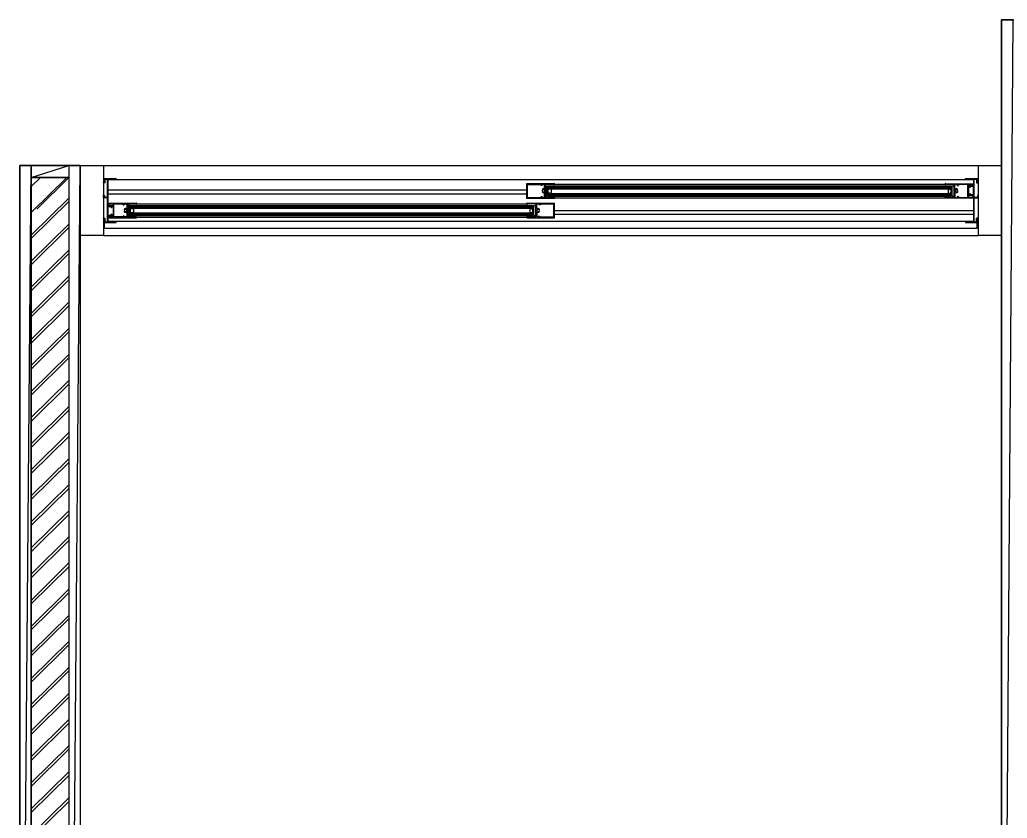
# Model space of a CAD drawing. Header units: millimetres. Extents: x 7649 to 34105, y 3983 to 25377.
# Drawn here: x 19041 to 21166, y 14599 to 16317 of the extents above; entities that cross this region are included whole.
import ezdxf

# ---------------------------------------------------------------- set-up
doc = ezdxf.new("R2010")
doc.units = ezdxf.units.MM

msp = doc.modelspace()

# ---------------------------------------------------------------- linework, layer by layer
at = {"layer": 'GEOMETRY', "color": 7}
for p, q in [((21153.79028, 16317.03056), (21153.79028, 12918.19306)), ((21153.79028, 12918.19306), (21178.66111, 16317.03056)), ((21178.66111, 16317.03056), (21153.79028, 16317.03056)), ((21153.79028, 12918.19306), (21178.66111, 16317.03056)), ((19041.35694, 16003.23472), (19041.35694, 13047.83889)), ((19041.35694, 13047.83889), (19066.22778, 16003.23472)), ((19066.22778, 16003.23472), (19041.35694, 16003.23472)), ((19041.35694, 13047.83889), (19066.22778, 16003.23472)), ((19066.22778, 16003.23472), (19066.22778, 13047.83889)), ((19066.22778, 16003.23472), (19066.22778, 15977.83472)), ((19066.22778, 15977.83472), (19146.66111, 16003.23472)), ((19146.66111, 16003.23472), (19066.22778, 16003.23472)), ((19066.22778, 15977.83472), (19146.66111, 16003.23472)), ((19146.66111, 16003.23472), (19146.66111, 15977.83472)), ((19146.66111, 16003.23472), (19146.66111, 13047.83889)), ((19146.66111, 13047.83889), (19171.53194, 16003.23472)), ((19171.53194, 16003.23472), (19146.66111, 16003.23472)), ((19146.66111, 13047.83889), (19171.53194, 16003.23472)), ((19171.53194, 16003.23472), (19171.53194, 13047.83889)), ((19221.27361, 16003.23472), (21104.04861, 16003.23472)), ((19146.66111, 15977.83472), (19066.22778, 15977.83472)), ((19066.22778, 15958.25556), (19086.33611, 15977.83472)), ((19066.22778, 15902.16389), (19142.42778, 15977.83472)), ((19078.39861, 15909.57222), (19146.66111, 15977.83472)), ((19134.49028, 15965.66389), (19146.66111, 15977.83472)), ((19221.27361, 15975.71806), (19223.91944, 15975.71806)), ((19221.27361, 15966.19306), (19221.27361, 15967.25139)), ((19221.27361, 15967.25139), (19223.91944, 15967.25139)), ((19225.50694, 15966.19306), (19221.27361, 15966.19306)), ((19223.91944, 15967.25139), (19223.91944, 15975.71806)), ((19223.91944, 15975.71806), (19248.79028, 15975.71806)), ((19225.50694, 15966.19306), (19225.50694, 15974.13056)), ((19225.50694, 15974.13056), (19230.26944, 15974.13056)), ((19230.26944, 15935.50139), (19230.26944, 15974.13056)), ((19231.85694, 15974.13056), (19248.79028, 15974.13056)), ((19231.85694, 15916.98056), (19231.85694, 15974.13056)), ((19231.85694, 15973.60139), (21093.46528, 15973.60139)), ((19248.79028, 15974.13056), (19248.79028, 15975.71806)), ((20191.23611, 15964.07639), (20131.96944, 15964.07639)), ((20131.96944, 15964.07639), (20131.96944, 15932.85556)), ((20133.55694, 15962.48889), (20133.55694, 15934.44306)), ((20133.55694, 15962.48889), (20161.60278, 15962.48889)), ((20161.60278, 15962.48889), (20163.71944, 15962.48889)), ((20163.71944, 15959.84306), (20163.71944, 15962.48889)), ((20166.36528, 15962.48889), (20164.77778, 15959.84306)), ((20170.59861, 15962.48889), (20166.36528, 15962.48889)), ((20170.59861, 15952.43472), (20170.59861, 15962.48889)), ((20190.70694, 15962.48889), (20172.18611, 15962.48889)), ((20172.18611, 15962.48889), (20172.18611, 15934.44306)), ((20172.71528, 15959.84306), (20172.71528, 15937.61806)), ((20172.71528, 15959.84306), (20176.41944, 15959.84306)), ((20176.41944, 15937.61806), (20176.41944, 15959.84306)), ((20178.00694, 15959.84306), (21046.36944, 15959.84306)), ((20178.00694, 15953.49306), (20178.00694, 15959.84306)), ((20178.00694, 15958.78472), (21046.36944, 15958.78472)), ((20190.70694, 15961.95972), (20190.70694, 15962.48889)), ((20192.29444, 15961.95972), (20190.70694, 15961.95972)), ((20191.6084, 15964.59831), (20191.50069, 15964.60556)), ((20191.71171, 15964.5772), (20191.6084, 15964.59831)), ((20191.80966, 15964.54318), (20191.71171, 15964.5772)), ((20191.90132, 15964.49719), (20191.80966, 15964.54318)), ((20191.98573, 15964.44017), (20191.90132, 15964.49719)), ((20192.06196, 15964.37307), (20191.98573, 15964.44017)), ((20192.12906, 15964.29684), (20192.06196, 15964.37307)), ((20192.18607, 15964.21243), (20192.12906, 15964.29684)), ((20192.23207, 15964.12077), (20192.18607, 15964.21243)), ((20192.26609, 15964.02282), (20192.23207, 15964.12077)), ((20192.2872, 15963.91951), (20192.26609, 15964.02282)), ((20192.29444, 15963.81181), (20192.2872, 15963.91951)), ((20192.29444, 15963.54722), (20192.29444, 15961.95972)), ((20192.29444, 15963.01806), (21032.61111, 15963.01806)), ((21032.61836, 15963.91951), (21032.61111, 15963.81181)), ((21032.61111, 15961.95972), (21032.61111, 15963.54722)), ((21033.66944, 15961.95972), (21032.61111, 15961.95972)), ((21032.63946, 15964.02282), (21032.61836, 15963.91951)), ((21032.67349, 15964.12077), (21032.63946, 15964.02282)), ((21032.71948, 15964.21243), (21032.67349, 15964.12077)), ((21032.7765, 15964.29684), (21032.71948, 15964.21243)), ((21032.84359, 15964.37307), (21032.7765, 15964.29684)), ((21032.91982, 15964.44017), (21032.84359, 15964.37307)), ((21033.00424, 15964.49719), (21032.91982, 15964.44017)), ((21033.0959, 15964.54318), (21033.00424, 15964.49719)), ((21033.19385, 15964.5772), (21033.0959, 15964.54318)), ((21033.14028, 15964.07639), (21092.40694, 15964.07639)), ((21033.29715, 15964.59831), (21033.19385, 15964.5772)), ((21033.40486, 15964.60556), (21033.29715, 15964.59831)), ((21052.19028, 15962.48889), (21033.66944, 15962.48889)), ((21033.66944, 15962.48889), (21033.66944, 15961.95972)), ((21046.36944, 15953.49306), (21046.36944, 15959.84306)), ((21047.95694, 15937.61806), (21047.95694, 15959.84306)), ((21047.95694, 15959.84306), (21051.66111, 15959.84306)), ((21051.66111, 15959.84306), (21051.66111, 15937.61806)), ((21052.19028, 15934.44306), (21052.19028, 15962.48889)), ((21053.77778, 15952.43472), (21053.77778, 15962.48889)), ((21053.77778, 15962.48889), (21058.54028, 15962.48889)), ((21058.54028, 15962.48889), (21060.12778, 15959.84306)), ((21060.12778, 15959.84306), (21060.65694, 15959.84306)), ((21060.65694, 15959.84306), (21060.65694, 15962.48889)), ((21060.65694, 15962.48889), (21063.30278, 15962.48889)), ((21081.29444, 15962.48889), (21063.30278, 15962.48889)), ((21076.53194, 15975.71806), (21101.40278, 15975.71806)), ((21076.53194, 15974.13056), (21076.53194, 15975.71806)), ((21076.53194, 15974.13056), (21093.46528, 15974.13056)), ((21081.29444, 15934.44306), (21081.29444, 15962.48889)), ((21082.88194, 15962.48889), (21082.88194, 15934.44306)), ((21082.88194, 15962.48889), (21091.34861, 15962.48889)), ((21083.41111, 15960.37222), (21093.46528, 15960.37222)), ((21083.41111, 15958.78472), (21083.41111, 15960.37222)), ((21083.41111, 15958.78472), (21086.05694, 15958.78472)), ((21086.05694, 15956.66806), (21086.05694, 15958.78472)), ((21087.11528, 15958.78472), (21093.46528, 15958.78472)), ((21087.11528, 15956.66806), (21087.11528, 15958.78472)), ((21091.34861, 15962.48889), (21091.34861, 15960.90139)), ((21091.34861, 15960.90139), (21092.40694, 15960.90139)), ((21092.40694, 15964.07639), (21092.40694, 15960.90139)), ((21093.46528, 15974.13056), (21093.46528, 15960.37222)), ((21093.46528, 15940.26389), (21093.46528, 15958.78472)), ((21095.05278, 15974.13056), (21099.81528, 15974.13056)), ((21095.05278, 15935.50139), (21095.05278, 15974.13056)), ((21099.81528, 15974.13056), (21099.81528, 15966.19306)), ((21099.81528, 15966.19306), (21104.04861, 15966.19306)), ((21101.40278, 15975.71806), (21104.04861, 15975.71806)), ((21101.40278, 15967.25139), (21101.40278, 15975.71806)), ((21104.04861, 15967.25139), (21101.40278, 15967.25139)), ((21104.04861, 15966.19306), (21104.04861, 15967.25139)), ((21104.04861, 15889.99306), (21104.04861, 15966.19306)), ((19221.80278, 15933.91389), (19221.80278, 15939.20556)), ((19221.80278, 15939.20556), (19223.39028, 15939.20556)), ((19223.39028, 15939.20556), (19223.39028, 15935.50139)), ((19231.85694, 15950.84722), (20131.96944, 15950.84722)), ((19231.85694, 15942.38056), (20131.96944, 15942.38056)), ((20163.71944, 15934.97222), (20163.71944, 15937.08889)), ((20164.77778, 15937.08889), (20166.36528, 15934.44306)), ((20165.30905, 15946.9365), (20165.30709, 15946.8631)), ((20165.30709, 15946.8631), (20165.31189, 15946.78998)), ((20165.31709, 15950.70983), (20165.30744, 15950.6116)), ((20165.30744, 15950.6116), (20165.30998, 15950.51323)), ((20165.31784, 15947.00968), (20165.30905, 15946.9365)), ((20165.30998, 15950.51323), (20165.32462, 15950.41592)), ((20165.31189, 15946.78998), (20165.32341, 15946.71761)), ((20165.33905, 15950.80671), (20165.31709, 15950.70983)), ((20165.3335, 15947.08216), (20165.31784, 15947.00968)), ((20165.32341, 15946.71761), (20165.34159, 15946.64648)), ((20165.32462, 15950.41592), (20165.35124, 15950.32087)), ((20165.35609, 15947.15346), (20165.3335, 15947.08216)), ((20165.37342, 15950.90102), (20165.33905, 15950.80671)), ((20165.34159, 15946.64648), (20165.36637, 15946.57706)), ((20165.35124, 15950.32087), (20165.38974, 15950.2293)), ((20165.38566, 15947.2231), (20165.35609, 15947.15346)), ((20165.36637, 15946.57706), (20165.3977, 15946.50985)), ((20165.4203, 15950.99157), (20165.37342, 15950.90102)), ((20165.42171, 15947.28961), (20165.38566, 15947.2231)), ((20165.38974, 15950.2293), (20165.44001, 15950.14242)), ((20165.3977, 15946.50985), (20165.43553, 15946.44533)), ((20165.4798, 15951.07713), (20165.4203, 15950.99157)), ((20165.46341, 15947.35171), (20165.42171, 15947.28961)), ((20165.43553, 15946.44533), (20165.4798, 15946.38398)), ((20165.44001, 15950.14242), (20165.50194, 15950.06143)), ((20165.51035, 15947.40911), (20165.46341, 15947.35171)), ((20165.50194, 15950.06143), (20165.57544, 15949.98753)), ((20165.56212, 15947.46157), (20165.51035, 15947.40911)), ((20165.61831, 15947.50883), (20165.56212, 15947.46157)), ((20165.57544, 15949.98753), (20165.6579, 15949.92378)), ((20165.6785, 15947.55063), (20165.61831, 15947.50883)), ((20165.83823, 15951.69567), (20165.64204, 15951.46762)), ((20165.64204, 15946.52266), (20165.93875, 15946.19003)), ((20165.6579, 15949.92378), (20165.74595, 15949.87239)), ((20165.74229, 15947.5867), (20165.6785, 15947.55063)), ((20165.80925, 15947.6168), (20165.74229, 15947.5867)), ((20165.74595, 15949.87239), (20165.83841, 15949.8333)), ((20165.87899, 15947.64066), (20165.80925, 15947.6168)), ((20166.04953, 15951.90674), (20165.83823, 15951.69567)), ((20165.83841, 15949.8333), (20165.93405, 15949.80647)), ((20165.95108, 15947.65802), (20165.87899, 15947.64066)), ((20165.93405, 15949.80647), (20166.03167, 15949.79186)), ((20165.93875, 15946.19003), (20166.26535, 15945.89717)), ((20166.02512, 15947.66863), (20165.95108, 15947.65802)), ((20166.10069, 15947.67222), (20166.02512, 15947.66863)), ((20166.03167, 15949.79186), (20166.13004, 15949.78943)), ((20166.27482, 15952.10028), (20166.04953, 15951.90674)), ((20166.15391, 15947.67044), (20166.10069, 15947.67222)), ((20166.13004, 15949.78943), (20166.22797, 15949.79913)), ((20166.2066, 15947.66513), (20166.15391, 15947.67044)), ((20166.25858, 15947.65637), (20166.2066, 15947.66513)), ((20166.22797, 15949.79913), (20166.32424, 15949.82091)), ((20166.3097, 15947.64421), (20166.25858, 15947.65637)), ((20166.26535, 15945.89717), (20166.61804, 15945.64502)), ((20166.51298, 15952.27575), (20166.27482, 15952.10028)), ((20166.35981, 15947.62874), (20166.3097, 15947.64421)), ((20166.32424, 15949.82091), (20166.41764, 15949.85473)), ((20166.40873, 15947.61001), (20166.35981, 15947.62874)), ((20166.36528, 15949.78889), (20166.89444, 15949.78889)), ((20166.36528, 15947.14306), (20166.89444, 15947.14306)), ((20166.45632, 15947.5881), (20166.40873, 15947.61001)), ((20166.41764, 15949.85473), (20166.50695, 15949.90054)), ((20166.5024, 15947.56307), (20166.45632, 15947.5881)), ((20166.54682, 15947.53499), (20166.5024, 15947.56307)), ((20166.50695, 15949.90054), (20166.59097, 15949.95831)), ((20166.76288, 15952.43261), (20166.51298, 15952.27575)), ((20166.58941, 15947.50393), (20166.54682, 15947.53499)), ((20166.63002, 15947.46996), (20166.58941, 15947.50393)), ((20166.59097, 15949.95831), (20166.66848, 15950.02798)), ((20166.61804, 15945.64502), (20166.99306, 15945.43451)), ((20166.66848, 15947.43313), (20166.63002, 15947.46996)), ((20167.0234, 15952.57031), (20166.76288, 15952.43261)), ((20166.89444, 15947.14306), (20166.89444, 15946.61389)), ((20166.99306, 15945.43451), (20167.38662, 15945.26658)), ((20167.29342, 15952.68831), (20167.0234, 15952.57031)), ((20167.5718, 15952.78607), (20167.29342, 15952.68831)), ((20167.54408, 15951.05059), (20167.32729, 15950.90724)), ((20167.32729, 15947.08304), (20167.54408, 15946.93969)), ((20167.38662, 15945.26658), (20167.79494, 15945.14216)), ((20167.77165, 15951.16788), (20167.54408, 15951.05059)), ((20167.54408, 15946.93969), (20167.77165, 15946.8224)), ((20167.85743, 15952.86305), (20167.5718, 15952.78607)), ((20168.00783, 15951.2591), (20167.77165, 15951.16788)), ((20167.77165, 15946.8224), (20168.00783, 15946.73118)), ((20167.79494, 15945.14216), (20168.21423, 15945.06218)), ((20168.14917, 15952.91871), (20167.85743, 15952.86305)), ((20168.25047, 15951.32426), (20168.00783, 15951.2591)), ((20168.00783, 15946.73118), (20168.25047, 15946.66602)), ((20168.44592, 15952.9525), (20168.14917, 15952.91871)), ((20168.21423, 15945.06218), (20168.64072, 15945.02758)), ((20168.49742, 15951.36336), (20168.25047, 15951.32426)), ((20168.25047, 15946.66602), (20168.49742, 15946.62692)), ((20168.74653, 15952.96389), (20168.44592, 15952.9525)), ((20168.74653, 15951.37639), (20168.49742, 15951.36336)), ((20168.49742, 15946.62692), (20168.74653, 15946.61389)), ((20168.64072, 15945.02758), (20169.07062, 15945.0393)), ((20168.88379, 15952.96151), (20168.74653, 15952.96389)), ((20168.99563, 15951.36336), (20168.74653, 15951.37639)), ((20168.74653, 15946.61389), (20168.99563, 15946.62692)), ((20169.02068, 15952.95441), (20168.88379, 15952.96151)), ((20169.24258, 15951.32426), (20168.99563, 15951.36336)), ((20168.99563, 15946.62692), (20169.24258, 15946.66602)), ((20169.15709, 15952.9426), (20169.02068, 15952.95441)), ((20169.07062, 15945.0393), (20169.50016, 15945.09825)), ((20169.29288, 15952.9261), (20169.15709, 15952.9426)), ((20169.48523, 15951.2591), (20169.24258, 15951.32426)), ((20169.24258, 15946.66602), (20169.48523, 15946.73118)), ((20169.42795, 15952.90495), (20169.29288, 15952.9261)), ((20169.56217, 15952.87917), (20169.42795, 15952.90495)), ((20169.72141, 15951.16788), (20169.48523, 15951.2591)), ((20169.48523, 15946.73118), (20169.72141, 15946.8224)), ((20169.50016, 15945.09825), (20169.92554, 15945.20539)), ((20169.54028, 15946.61389), (20169.54028, 15947.14306)), ((20169.69543, 15952.84878), (20169.56217, 15952.87917)), ((20169.82759, 15952.81381), (20169.69543, 15952.84878)), ((20169.94897, 15951.05059), (20169.72141, 15951.16788)), ((20169.72141, 15946.8224), (20169.94897, 15946.93969)), ((20169.95855, 15952.77429), (20169.82759, 15952.81381)), ((20169.92554, 15945.20539), (20170.34299, 15945.36165)), ((20170.16577, 15950.90724), (20169.94897, 15951.05059)), ((20169.94897, 15946.93969), (20170.16577, 15947.08304)), ((20170.08818, 15952.73023), (20169.95855, 15952.77429)), ((20170.21637, 15952.68167), (20170.08818, 15952.73023)), ((20170.34299, 15952.62863), (20170.21637, 15952.68167)), ((20170.59861, 15934.44306), (20170.59861, 15944.49722)), ((20170.80198, 15950.19758), (20170.65862, 15950.41438)), ((20170.65862, 15947.5759), (20170.80198, 15947.79269)), ((20170.91926, 15949.97002), (20170.80198, 15950.19758)), ((20170.80198, 15947.79269), (20170.91926, 15948.02026)), ((20171.01049, 15949.73384), (20170.91926, 15949.97002)), ((20170.91926, 15948.02026), (20171.01049, 15948.25644)), ((20171.07565, 15949.4912), (20171.01049, 15949.73384)), ((20171.01049, 15948.25644), (20171.07565, 15948.49908)), ((20171.11475, 15949.24424), (20171.07565, 15949.4912)), ((20171.07565, 15948.49908), (20171.11475, 15948.74603)), ((20171.12778, 15948.99514), (20171.11475, 15949.24424)), ((20171.11475, 15948.74603), (20171.12778, 15948.99514)), ((20172.71528, 15937.61806), (20176.41944, 15937.61806)), ((20178.00694, 15957.72639), (21046.36944, 15957.72639)), ((20178.00694, 15956.66806), (21046.36944, 15956.66806)), ((20178.00694, 15955.60972), (21046.36944, 15955.60972)), ((20178.00694, 15954.55139), (21046.36944, 15954.55139)), ((20178.00694, 15953.49306), (21046.36944, 15953.49306)), ((20178.00694, 15943.43889), (21046.36944, 15943.43889)), ((20178.00694, 15937.61806), (20178.00694, 15943.43889)), ((20178.00694, 15942.38056), (21046.36944, 15942.38056)), ((20178.00694, 15941.32222), (21046.36944, 15941.32222)), ((20178.00694, 15940.79306), (21046.36944, 15940.79306)), ((20178.00694, 15939.73472), (21046.36944, 15939.73472)), ((20178.00694, 15938.67639), (21046.36944, 15938.67639)), ((20178.00694, 15937.61806), (21046.36944, 15937.61806)), ((20178.53611, 15951.90556), (20182.24028, 15952.96389)), ((20178.53611, 15945.02639), (20178.53611, 15951.90556)), ((20178.53611, 15943.96806), (20182.24028, 15945.02639)), ((20185.41528, 15952.96389), (20182.24028, 15952.96389)), ((20182.24028, 15943.96806), (20185.41528, 15943.96806)), ((20185.41528, 15943.96806), (20185.41528, 15952.96389)), ((21042.13611, 15952.96389), (21038.96111, 15952.96389)), ((21038.96111, 15952.96389), (21038.96111, 15943.96806)), ((21038.96111, 15943.96806), (21042.13611, 15943.96806)), ((21042.13611, 15951.90556), (21045.84028, 15952.96389)), ((21042.13611, 15943.96806), (21045.84028, 15945.02639)), ((21045.84028, 15945.02639), (21045.84028, 15951.90556)), ((21046.36944, 15937.61806), (21046.36944, 15943.43889)), ((21047.95694, 15937.61806), (21051.66111, 15937.61806)), ((21053.77778, 15944.49722), (21053.77778, 15934.44306)), ((21054.30694, 15949.78889), (21054.83611, 15949.78889)), ((21054.31998, 15949.24424), (21054.30694, 15948.99514)), ((21054.30694, 15948.99514), (21054.31998, 15948.74603)), ((21054.30694, 15947.14306), (21054.83611, 15947.14306)), ((21054.35907, 15949.4912), (21054.31998, 15949.24424)), ((21054.31998, 15948.74603), (21054.35907, 15948.49908)), ((21054.42423, 15949.73384), (21054.35907, 15949.4912)), ((21054.35907, 15948.49908), (21054.42423, 15948.25644)), ((21054.51546, 15949.97002), (21054.42423, 15949.73384)), ((21054.42423, 15948.25644), (21054.51546, 15948.02026)), ((21054.63275, 15950.19758), (21054.51546, 15949.97002)), ((21054.51546, 15948.02026), (21054.63275, 15947.79269)), ((21054.7761, 15950.41438), (21054.63275, 15950.19758)), ((21054.63275, 15947.79269), (21054.7761, 15947.5759)), ((21054.83611, 15947.14306), (21054.83611, 15946.61389)), ((21055.50918, 15952.78488), (21055.09173, 15952.62863)), ((21055.09173, 15945.36165), (21055.21835, 15945.30861)), ((21055.21835, 15945.30861), (21055.34654, 15945.26004)), ((21055.48575, 15951.05059), (21055.26895, 15950.90724)), ((21055.26895, 15947.08304), (21055.48575, 15946.93969)), ((21055.34654, 15945.26004), (21055.47617, 15945.21599)), ((21055.47617, 15945.21599), (21055.60713, 15945.17646)), ((21055.71331, 15951.16788), (21055.48575, 15951.05059)), ((21055.48575, 15946.93969), (21055.71331, 15946.8224)), ((21055.93456, 15952.89202), (21055.50918, 15952.78488)), ((21055.60713, 15945.17646), (21055.7393, 15945.14149)), ((21055.94949, 15951.2591), (21055.71331, 15951.16788)), ((21055.71331, 15946.8224), (21055.94949, 15946.73118)), ((21055.7393, 15945.14149), (21055.87255, 15945.11111)), ((21055.87255, 15945.11111), (21056.00677, 15945.08533)), ((21056.3641, 15952.95098), (21055.93456, 15952.89202)), ((21056.19214, 15951.32426), (21055.94949, 15951.2591)), ((21055.94949, 15946.73118), (21056.19214, 15946.66602)), ((21056.00677, 15945.08533), (21056.14184, 15945.06418)), ((21056.14184, 15945.06418), (21056.27763, 15945.04768)), ((21056.43909, 15951.36336), (21056.19214, 15951.32426)), ((21056.19214, 15946.66602), (21056.43909, 15946.62692)), ((21056.27763, 15945.04768), (21056.41404, 15945.03587)), ((21056.794, 15952.96269), (21056.3641, 15952.95098)), ((21056.41404, 15945.03587), (21056.55093, 15945.02876)), ((21056.68819, 15951.37639), (21056.43909, 15951.36336)), ((21056.43909, 15946.62692), (21056.68819, 15946.61389)), ((21056.55093, 15945.02876), (21056.68819, 15945.02639)), ((21056.9373, 15951.36336), (21056.68819, 15951.37639)), ((21056.68819, 15946.61389), (21056.9373, 15946.62692)), ((21056.68819, 15945.02639), (21056.98881, 15945.03777)), ((21057.22049, 15952.9281), (21056.794, 15952.96269)), ((21057.18425, 15951.32426), (21056.9373, 15951.36336)), ((21056.9373, 15946.62692), (21057.18425, 15946.66602)), ((21056.98881, 15945.03777), (21057.28555, 15945.07157)), ((21057.42689, 15951.2591), (21057.18425, 15951.32426)), ((21057.18425, 15946.66602), (21057.42689, 15946.73118)), ((21057.63978, 15952.84812), (21057.22049, 15952.9281)), ((21057.28555, 15945.07157), (21057.57729, 15945.12722)), ((21057.66308, 15951.16788), (21057.42689, 15951.2591)), ((21057.42689, 15946.73118), (21057.66308, 15946.8224)), ((21057.48194, 15946.61389), (21057.48194, 15947.14306)), ((21057.57729, 15945.12722), (21057.86292, 15945.20421)), ((21058.0481, 15952.7237), (21057.63978, 15952.84812)), ((21057.89064, 15951.05059), (21057.66308, 15951.16788)), ((21057.66308, 15946.8224), (21057.89064, 15946.93969)), ((21057.86292, 15945.20421), (21058.14131, 15945.30197)), ((21058.10744, 15950.90724), (21057.89064, 15951.05059)), ((21057.89064, 15946.93969), (21058.10744, 15947.08304)), ((21058.44166, 15952.55577), (21058.0481, 15952.7237)), ((21058.14131, 15945.30197), (21058.41132, 15945.41997)), ((21058.23707, 15950.02798), (21058.27553, 15949.99115)), ((21058.31459, 15947.5028), (21058.23707, 15947.43313)), ((21058.27553, 15949.99115), (21058.31614, 15949.95718)), ((21058.39861, 15947.56057), (21058.31459, 15947.5028)), ((21058.31614, 15949.95718), (21058.35874, 15949.92612)), ((21058.35874, 15949.92612), (21058.40316, 15949.89804)), ((21058.48792, 15947.60638), (21058.39861, 15947.56057)), ((21058.40316, 15949.89804), (21058.44924, 15949.87301)), ((21058.41132, 15945.41997), (21058.67184, 15945.55767)), ((21058.81668, 15952.34526), (21058.44166, 15952.55577)), ((21058.44924, 15949.87301), (21058.49682, 15949.8511)), ((21058.58132, 15947.6402), (21058.48792, 15947.60638)), ((21058.49682, 15949.8511), (21058.54575, 15949.83237)), ((21058.54028, 15934.44306), (21060.12778, 15937.08889)), ((21058.54575, 15949.83237), (21058.59585, 15949.8169)), ((21058.67758, 15947.66198), (21058.58132, 15947.6402)), ((21058.59585, 15949.8169), (21058.64698, 15949.80475)), ((21058.64698, 15949.80475), (21058.69896, 15949.79598)), ((21058.67184, 15945.55767), (21058.92174, 15945.71453)), ((21058.77551, 15947.67168), (21058.67758, 15947.66198)), ((21058.69896, 15949.79598), (21058.75164, 15949.79067)), ((21058.75164, 15949.79067), (21058.80486, 15949.78889)), ((21058.87389, 15947.66925), (21058.77551, 15947.67168)), ((21058.80486, 15949.78889), (21058.88043, 15949.79248)), ((21059.16937, 15952.09311), (21058.81668, 15952.34526)), ((21058.9715, 15947.65464), (21058.87389, 15947.66925)), ((21058.88043, 15949.79248), (21058.95447, 15949.80309)), ((21058.92174, 15945.71453), (21059.1599, 15945.89)), ((21058.95447, 15949.80309), (21059.02657, 15949.82045)), ((21059.06715, 15947.62781), (21058.9715, 15947.65464)), ((21059.02657, 15949.82045), (21059.0963, 15949.84431)), ((21059.1596, 15947.58873), (21059.06715, 15947.62781)), ((21059.0963, 15949.84431), (21059.16327, 15949.87441)), ((21059.24766, 15947.53733), (21059.1596, 15947.58873)), ((21059.1599, 15945.89), (21059.3852, 15946.08354)), ((21059.16327, 15949.87441), (21059.22705, 15949.91048)), ((21059.49597, 15951.80025), (21059.16937, 15952.09311)), ((21059.22705, 15949.91048), (21059.28725, 15949.95228)), ((21059.33011, 15947.47358), (21059.24766, 15947.53733)), ((21059.28725, 15949.95228), (21059.34343, 15949.99954)), ((21059.40361, 15947.39968), (21059.33011, 15947.47358)), ((21059.34343, 15949.99954), (21059.3952, 15950.052)), ((21059.3852, 15946.08354), (21059.5965, 15946.29461)), ((21059.3952, 15950.052), (21059.44214, 15950.10941)), ((21059.46555, 15947.31869), (21059.40361, 15947.39968)), ((21059.47003, 15951.01578), (21059.42576, 15951.07713)), ((21059.42576, 15946.38398), (21059.48526, 15946.46955)), ((21059.44214, 15950.10941), (21059.48384, 15950.1715)), ((21059.51582, 15947.23181), (21059.46555, 15947.31869)), ((21059.50786, 15950.95126), (21059.47003, 15951.01578)), ((21059.48384, 15950.1715), (21059.51989, 15950.23801)), ((21059.48526, 15946.46955), (21059.53214, 15946.56009)), ((21059.79268, 15951.46762), (21059.49597, 15951.80025)), ((21059.53919, 15950.88405), (21059.50786, 15950.95126)), ((21059.55432, 15947.14024), (21059.51582, 15947.23181)), ((21059.51989, 15950.23801), (21059.54947, 15950.30765)), ((21059.53214, 15946.56009), (21059.56651, 15946.6544)), ((21059.56397, 15950.81463), (21059.53919, 15950.88405)), ((21059.54947, 15950.30765), (21059.57206, 15950.37895)), ((21059.58094, 15947.04519), (21059.55432, 15947.14024)), ((21059.58214, 15950.7435), (21059.56397, 15950.81463)), ((21059.56651, 15946.6544), (21059.58846, 15946.75128)), ((21059.57206, 15950.37895), (21059.58772, 15950.45144)), ((21059.59557, 15946.94788), (21059.58094, 15947.04519)), ((21059.59366, 15950.67113), (21059.58214, 15950.7435)), ((21059.58772, 15950.45144), (21059.5965, 15950.52461)), ((21059.58846, 15946.75128), (21059.59812, 15946.84951)), ((21059.59847, 15950.59801), (21059.59366, 15950.67113)), ((21059.59812, 15946.84951), (21059.59557, 15946.94788)), ((21059.5965, 15950.52461), (21059.59847, 15950.59801)), ((21059.5965, 15946.29461), (21059.79268, 15946.52266)), ((21060.12778, 15937.08889), (21060.65694, 15937.08889)), ((21060.65694, 15937.08889), (21060.65694, 15934.97222)), ((21086.05694, 15940.26389), (21083.41111, 15940.26389)), ((21083.41111, 15940.26389), (21083.41111, 15938.67639)), ((21083.41111, 15938.67639), (21093.46528, 15938.67639)), ((21086.05694, 15956.66806), (21087.11528, 15956.66806)), ((21087.11528, 15942.38056), (21086.05694, 15942.38056)), ((21086.05694, 15942.38056), (21086.05694, 15940.26389)), ((21087.11528, 15940.26389), (21087.11528, 15942.38056)), ((21093.46528, 15940.26389), (21087.11528, 15940.26389)), ((21093.46528, 15938.67639), (21093.46528, 15882.05556)), ((21103.51944, 15939.20556), (21101.93194, 15939.20556)), ((21101.93194, 15939.20556), (21101.93194, 15935.50139)), ((21103.51944, 15933.91389), (21103.51944, 15939.20556)), ((19066.22778, 15853.48056), (19146.66111, 15933.38472)), ((19066.22778, 15846.07222), (19146.66111, 15925.97639)), ((19230.26944, 15933.91389), (19221.80278, 15933.91389)), ((19223.39028, 15935.50139), (19230.26944, 15935.50139)), ((19230.26944, 15882.05556), (19230.26944, 15933.91389)), ((19231.85694, 15916.98056), (19241.91111, 15916.98056)), ((19231.85694, 15896.87222), (19231.85694, 15915.39306)), ((19231.85694, 15915.39306), (19238.20694, 15915.39306)), ((19232.91528, 15922.27222), (19232.91528, 15919.09722)), ((19232.91528, 15922.27222), (19292.18194, 15922.27222)), ((19232.91528, 15919.09722), (19233.97361, 15919.09722)), ((19233.97361, 15919.09722), (19233.97361, 15920.68472)), ((19233.97361, 15920.68472), (19242.44028, 15920.68472)), ((19238.20694, 15913.27639), (19238.20694, 15915.39306)), ((19239.26528, 15913.27639), (19239.26528, 15915.39306)), ((19239.26528, 15915.39306), (19241.91111, 15915.39306)), ((19241.91111, 15915.39306), (19241.91111, 15916.98056)), ((19242.44028, 15920.68472), (19242.44028, 15892.63889)), ((19244.02778, 15920.68472), (19262.01944, 15920.68472)), ((19244.02778, 15892.63889), (19244.02778, 15920.68472)), ((19262.01944, 15920.68472), (19262.01944, 15920.15556)), ((19262.01944, 15920.15556), (19264.66528, 15920.15556)), ((19264.66528, 15920.15556), (19264.66528, 15918.03889)), ((19264.66528, 15918.03889), (19265.19444, 15918.03889)), ((19265.19444, 15918.03889), (19266.78194, 15920.68472)), ((19266.78194, 15920.68472), (19271.54444, 15920.68472)), ((19271.54444, 15920.68472), (19271.54444, 15910.63056)), ((19273.13194, 15892.63889), (19273.13194, 15920.68472)), ((19273.13194, 15920.68472), (19291.65278, 15920.68472)), ((19277.36528, 15917.50972), (19273.66111, 15917.50972)), ((19273.66111, 15917.50972), (19273.66111, 15895.81389)), ((19277.36528, 15895.81389), (19277.36528, 15917.50972)), ((19278.42361, 15911.68889), (19278.42361, 15917.50972)), ((19278.42361, 15917.50972), (20146.25694, 15917.50972)), ((19278.42361, 15916.45139), (20146.25694, 15916.45139)), ((19278.42361, 15915.39306), (20146.25694, 15915.39306)), ((19291.65278, 15920.68472), (19291.65278, 15919.62639)), ((19291.65278, 15919.62639), (19292.71111, 15919.62639)), ((19292.55424, 15922.26498), (19292.44653, 15922.27222)), ((19292.65754, 15922.24387), (19292.55424, 15922.26498)), ((19292.75549, 15922.20985), (19292.65754, 15922.24387)), ((19292.71111, 15919.62639), (19292.71111, 15921.21389)), ((19292.71111, 15921.21389), (20131.96944, 15921.21389)), ((19292.84715, 15922.16385), (19292.75549, 15922.20985)), ((19292.93157, 15922.10683), (19292.84715, 15922.16385)), ((19293.00779, 15922.03974), (19292.93157, 15922.10683)), ((19293.07489, 15921.96351), (19293.00779, 15922.03974)), ((19293.13191, 15921.87909), (19293.07489, 15921.96351)), ((19293.1779, 15921.78744), (19293.13191, 15921.87909)), ((19293.21192, 15921.68948), (19293.1779, 15921.78744)), ((19293.23303, 15921.58618), (19293.21192, 15921.68948)), ((19293.24028, 15921.47847), (19293.23303, 15921.58618)), ((20131.96944, 15932.85556), (20191.23611, 15932.85556)), ((20131.96944, 15919.62639), (20131.96944, 15921.21389)), ((20133.55694, 15919.62639), (20131.96944, 15919.62639)), ((20132.50586, 15921.58618), (20132.49861, 15921.47847)), ((20132.52696, 15921.68948), (20132.50586, 15921.58618)), ((20132.56099, 15921.78744), (20132.52696, 15921.68948)), ((20132.60698, 15921.87909), (20132.56099, 15921.78744)), ((20132.664, 15921.96351), (20132.60698, 15921.87909)), ((20132.73109, 15922.03974), (20132.664, 15921.96351)), ((20132.80732, 15922.10683), (20132.73109, 15922.03974)), ((20132.89174, 15922.16385), (20132.80732, 15922.10683)), ((20132.9834, 15922.20985), (20132.89174, 15922.16385)), ((20133.08135, 15922.24387), (20132.9834, 15922.20985)), ((20133.02778, 15922.27222), (20192.29444, 15922.27222)), ((20133.18465, 15922.26498), (20133.08135, 15922.24387)), ((20133.29236, 15922.27222), (20133.18465, 15922.26498)), ((20133.55694, 15934.44306), (20161.60278, 15934.44306)), ((20152.07778, 15920.68472), (20133.55694, 15920.68472)), ((20133.55694, 15920.68472), (20133.55694, 15919.62639)), ((20146.25694, 15911.68889), (20146.25694, 15917.50972)), ((20147.84444, 15895.81389), (20147.84444, 15917.50972)), ((20147.84444, 15917.50972), (20151.54861, 15917.50972)), ((20151.54861, 15917.50972), (20151.54861, 15895.81389)), ((20152.07778, 15892.63889), (20152.07778, 15920.68472)), ((20153.66528, 15910.63056), (20153.66528, 15920.68472)), ((20153.66528, 15920.68472), (20158.42778, 15920.68472)), ((20158.42778, 15920.68472), (20160.01528, 15918.03889)), ((20160.54444, 15918.03889), (20160.54444, 15920.15556)), ((20160.54444, 15920.15556), (20163.19028, 15920.15556)), ((20161.60278, 15934.44306), (20161.60278, 15934.97222)), ((20161.60278, 15934.97222), (20163.71944, 15934.97222)), ((20163.19028, 15920.68472), (20190.70694, 15920.68472)), ((20163.19028, 15920.15556), (20163.19028, 15920.68472)), ((20166.36528, 15934.44306), (20170.59861, 15934.44306)), ((20172.18611, 15934.44306), (20190.70694, 15934.44306)), ((20190.70694, 15934.44306), (20190.70694, 15935.50139)), ((20190.70694, 15935.50139), (20192.29444, 15935.50139)), ((20190.70694, 15892.63889), (20190.70694, 15920.68472)), ((20191.50069, 15933.38472), (20191.6084, 15933.39197)), ((20191.6084, 15933.39197), (20191.71171, 15933.41308)), ((20191.71171, 15933.41308), (20191.80966, 15933.4471)), ((20191.80966, 15933.4471), (20191.90132, 15933.49309)), ((20191.90132, 15933.49309), (20191.98573, 15933.55011)), ((20191.98573, 15933.55011), (20192.06196, 15933.61721)), ((20192.06196, 15933.61721), (20192.12906, 15933.69343)), ((20192.12906, 15933.69343), (20192.18607, 15933.77785)), ((20192.18607, 15933.77785), (20192.23207, 15933.86951)), ((20192.23207, 15933.86951), (20192.26609, 15933.96746)), ((20192.26609, 15933.96746), (20192.2872, 15934.07076)), ((20192.2872, 15934.07076), (20192.29444, 15934.17847)), ((20192.29444, 15935.50139), (20192.29444, 15933.91389)), ((20192.29444, 15933.91389), (21032.61111, 15933.91389)), ((20192.29444, 15891.05139), (20192.29444, 15922.27222)), ((21032.61111, 15933.91389), (21032.61111, 15935.50139)), ((21032.61111, 15935.50139), (21033.66944, 15935.50139)), ((21032.61111, 15934.17847), (21032.61836, 15934.07076)), ((21032.61836, 15934.07076), (21032.63946, 15933.96746)), ((21032.63946, 15933.96746), (21032.67349, 15933.86951)), ((21032.67349, 15933.86951), (21032.71948, 15933.77785)), ((21032.71948, 15933.77785), (21032.7765, 15933.69343)), ((21032.7765, 15933.69343), (21032.84359, 15933.61721)), ((21032.84359, 15933.61721), (21032.91982, 15933.55011)), ((21032.91982, 15933.55011), (21033.00424, 15933.49309)), ((21033.00424, 15933.49309), (21033.0959, 15933.4471)), ((21033.0959, 15933.4471), (21033.19385, 15933.41308)), ((21092.40694, 15932.85556), (21033.14028, 15932.85556)), ((21033.19385, 15933.41308), (21033.29715, 15933.39197)), ((21033.29715, 15933.39197), (21033.40486, 15933.38472)), ((21033.66944, 15935.50139), (21033.66944, 15934.44306)), ((21033.66944, 15934.44306), (21052.19028, 15934.44306)), ((21053.77778, 15934.44306), (21058.54028, 15934.44306)), ((21060.65694, 15934.97222), (21063.30278, 15934.97222)), ((21063.30278, 15934.97222), (21063.30278, 15934.44306)), ((21063.30278, 15934.44306), (21081.29444, 15934.44306)), ((21082.88194, 15934.44306), (21091.34861, 15934.44306)), ((21091.34861, 15934.44306), (21091.34861, 15936.03056)), ((21091.34861, 15936.03056), (21092.40694, 15936.03056)), ((21092.40694, 15936.03056), (21092.40694, 15932.85556)), ((21095.05278, 15935.50139), (21101.93194, 15935.50139)), ((21095.05278, 15933.91389), (21103.51944, 15933.91389)), ((21095.05278, 15882.05556), (21095.05278, 15933.91389)), ((19231.85694, 15896.87222), (19238.20694, 15896.87222)), ((19231.85694, 15882.05556), (19231.85694, 15895.28472)), ((19231.85694, 15895.28472), (19241.91111, 15895.28472)), ((19233.97361, 15894.22639), (19232.91528, 15894.22639)), ((19232.91528, 15894.22639), (19232.91528, 15891.05139)), ((19233.97361, 15892.63889), (19233.97361, 15894.22639)), ((19238.20694, 15913.27639), (19239.26528, 15913.27639)), ((19238.20694, 15896.87222), (19238.20694, 15898.98889)), ((19238.20694, 15898.98889), (19239.26528, 15898.98889)), ((19239.26528, 15898.98889), (19239.26528, 15896.87222)), ((19239.26528, 15896.87222), (19241.91111, 15896.87222)), ((19241.91111, 15896.87222), (19241.91111, 15895.28472)), ((19265.19444, 15895.28472), (19264.66528, 15895.28472)), ((19264.66528, 15895.28472), (19264.66528, 15892.63889)), ((19266.78194, 15892.63889), (19265.19444, 15895.28472)), ((19266.35542, 15909.46692), (19266.05871, 15909.13428)), ((19266.05871, 15904.18933), (19266.25489, 15903.96127)), ((19266.25773, 15908.86696), (19266.25292, 15908.79384)), ((19266.25292, 15908.79384), (19266.25489, 15908.72045)), ((19266.25582, 15905.14371), (19266.25327, 15905.04534)), ((19266.25327, 15905.04534), (19266.26293, 15904.94711)), ((19266.25489, 15908.72045), (19266.26367, 15908.64727)), ((19266.25489, 15903.96127), (19266.46619, 15903.7502)), ((19266.27045, 15905.24103), (19266.25582, 15905.14371)), ((19266.26924, 15908.93933), (19266.25773, 15908.86696)), ((19266.26293, 15904.94711), (19266.28488, 15904.85024)), ((19266.26367, 15908.64727), (19266.27933, 15908.57479)), ((19266.28742, 15909.01047), (19266.26924, 15908.93933)), ((19266.29707, 15905.33607), (19266.27045, 15905.24103)), ((19266.27933, 15908.57479), (19266.30192, 15908.50348)), ((19266.28488, 15904.85024), (19266.31925, 15904.75592)), ((19266.3122, 15909.07988), (19266.28742, 15909.01047)), ((19266.33557, 15905.42764), (19266.29707, 15905.33607)), ((19266.30192, 15908.50348), (19266.3315, 15908.43385)), ((19266.34353, 15909.14709), (19266.3122, 15909.07988)), ((19266.31925, 15904.75592), (19266.36613, 15904.66538)), ((19266.3315, 15908.43385), (19266.36754, 15908.36733)), ((19266.38584, 15905.51452), (19266.33557, 15905.42764)), ((19266.38136, 15909.21161), (19266.34353, 15909.14709)), ((19266.68201, 15909.75977), (19266.35542, 15909.46692)), ((19266.36613, 15904.66538), (19266.42563, 15904.57981)), ((19266.36754, 15908.36733), (19266.40925, 15908.30524)), ((19266.42563, 15909.27297), (19266.38136, 15909.21161)), ((19266.44778, 15905.59552), (19266.38584, 15905.51452)), ((19266.40925, 15908.30524), (19266.45619, 15908.24783)), ((19266.52128, 15905.66941), (19266.44778, 15905.59552)), ((19266.45619, 15908.24783), (19266.50796, 15908.19537)), ((19266.46619, 15903.7502), (19266.69148, 15903.55666)), ((19266.50796, 15908.19537), (19266.56414, 15908.14811)), ((19266.60373, 15905.73316), (19266.52128, 15905.66941)), ((19266.56414, 15908.14811), (19266.62434, 15908.10632)), ((19266.69179, 15905.78456), (19266.60373, 15905.73316)), ((19266.62434, 15908.10632), (19266.68812, 15908.07024)), ((19267.03471, 15910.01192), (19266.68201, 15909.75977)), ((19266.68812, 15908.07024), (19266.75509, 15908.04014)), ((19266.69148, 15903.55666), (19266.92964, 15903.38119)), ((19266.78424, 15905.82365), (19266.69179, 15905.78456)), ((19266.75509, 15908.04014), (19266.82482, 15908.01629)), ((19266.87988, 15905.85047), (19266.78424, 15905.82365)), ((19266.82482, 15908.01629), (19266.89692, 15907.99892)), ((19266.9775, 15905.86508), (19266.87988, 15905.85047)), ((19266.89692, 15907.99892), (19266.97095, 15907.98832)), ((19266.92964, 15903.38119), (19267.17955, 15903.22434)), ((19266.97095, 15907.98832), (19267.04653, 15907.98472)), ((19267.07588, 15905.86751), (19266.9775, 15905.86508)), ((19267.40973, 15910.22243), (19267.03471, 15910.01192)), ((19267.04653, 15907.98472), (19267.09975, 15907.98651)), ((19267.1738, 15905.85782), (19267.07588, 15905.86751)), ((19267.09975, 15907.98651), (19267.15243, 15907.99181)), ((19267.15243, 15907.99181), (19267.20441, 15908.00058)), ((19267.27007, 15905.83604), (19267.1738, 15905.85782)), ((19267.17955, 15903.22434), (19267.44007, 15903.08664)), ((19267.20441, 15908.00058), (19267.25554, 15908.01273)), ((19267.25554, 15908.01273), (19267.30564, 15908.02821)), ((19267.36347, 15905.80222), (19267.27007, 15905.83604)), ((19267.30564, 15908.02821), (19267.35457, 15908.04693)), ((19267.35457, 15908.04693), (19267.40215, 15908.06884)), ((19267.45278, 15905.7564), (19267.36347, 15905.80222)), ((19267.40215, 15908.06884), (19267.44823, 15908.09387)), ((19267.80329, 15910.39036), (19267.40973, 15910.22243)), ((19267.44007, 15903.08664), (19267.71008, 15902.96864)), ((19267.44823, 15908.09387), (19267.49265, 15908.12195)), ((19267.5368, 15905.69864), (19267.45278, 15905.7564)), ((19267.49265, 15908.12195), (19267.53524, 15908.15301)), ((19267.53524, 15908.15301), (19267.57585, 15908.18699)), ((19267.61432, 15905.62897), (19267.5368, 15905.69864)), ((19267.57585, 15908.18699), (19267.61432, 15908.22381)), ((19267.71008, 15902.96864), (19267.98847, 15902.87087)), ((19267.96075, 15908.71725), (19267.74395, 15908.5739)), ((19267.74395, 15904.74971), (19267.96075, 15904.60636)), ((19268.21161, 15910.51479), (19267.80329, 15910.39036)), ((19267.84028, 15907.98472), (19267.84028, 15908.51389)), ((19268.18831, 15908.83454), (19267.96075, 15908.71725)), ((19267.96075, 15904.60636), (19268.18831, 15904.48907)), ((19267.98847, 15902.87087), (19268.27409, 15902.79389)), ((19268.42449, 15908.92577), (19268.18831, 15908.83454)), ((19268.18831, 15904.48907), (19268.42449, 15904.39784)), ((19268.6309, 15910.59476), (19268.21161, 15910.51479)), ((19268.27409, 15902.79389), (19268.56584, 15902.73823)), ((19268.66714, 15908.99093), (19268.42449, 15908.92577)), ((19268.42449, 15904.39784), (19268.66714, 15904.33268)), ((19268.56584, 15902.73823), (19268.86258, 15902.70444)), ((19269.05739, 15910.62936), (19268.6309, 15910.59476)), ((19268.91409, 15909.03002), (19268.66714, 15908.99093)), ((19268.66714, 15904.33268), (19268.91409, 15904.29359)), ((19268.86258, 15902.70444), (19269.16319, 15902.69306)), ((19269.16319, 15909.04306), (19268.91409, 15909.03002)), ((19268.91409, 15904.29359), (19269.16319, 15904.28056)), ((19269.48729, 15910.61765), (19269.05739, 15910.62936)), ((19269.4123, 15909.03002), (19269.16319, 15909.04306)), ((19269.16319, 15904.28056), (19269.4123, 15904.29359)), ((19269.16319, 15902.69306), (19269.30046, 15902.69543)), ((19269.30046, 15902.69543), (19269.43735, 15902.70254)), ((19269.65925, 15908.99093), (19269.4123, 15909.03002)), ((19269.4123, 15904.29359), (19269.65925, 15904.33268)), ((19269.43735, 15902.70254), (19269.57376, 15902.71435)), ((19269.91682, 15910.55869), (19269.48729, 15910.61765)), ((19269.57376, 15902.71435), (19269.70955, 15902.73084)), ((19269.90189, 15908.92577), (19269.65925, 15908.99093)), ((19269.65925, 15904.33268), (19269.90189, 15904.39784)), ((19269.70955, 15902.73084), (19269.84462, 15902.75199)), ((19269.84462, 15902.75199), (19269.97884, 15902.77777)), ((19270.13808, 15908.83454), (19269.90189, 15908.92577)), ((19269.90189, 15904.39784), (19270.13808, 15904.48907)), ((19270.34221, 15910.45155), (19269.91682, 15910.55869)), ((19269.97884, 15902.77777), (19270.11209, 15902.80816)), ((19270.11209, 15902.80816), (19270.24426, 15902.84313)), ((19270.36564, 15908.71725), (19270.13808, 15908.83454)), ((19270.13808, 15904.48907), (19270.36564, 15904.60636)), ((19270.24426, 15902.84313), (19270.37522, 15902.88266)), ((19270.75966, 15910.2953), (19270.34221, 15910.45155)), ((19270.58244, 15908.5739), (19270.36564, 15908.71725)), ((19270.36564, 15904.60636), (19270.58244, 15904.74971)), ((19270.37522, 15902.88266), (19270.50485, 15902.92671)), ((19270.48611, 15908.51389), (19270.48611, 15907.98472)), ((19270.48611, 15907.98472), (19271.01528, 15907.98472)), ((19270.48611, 15905.33889), (19271.01528, 15905.33889)), ((19270.50485, 15902.92671), (19270.63304, 15902.97527)), ((19270.63304, 15902.97527), (19270.75966, 15903.02831)), ((19271.21864, 15907.86425), (19271.07529, 15908.08105)), ((19271.07529, 15905.24256), (19271.21864, 15905.45936)), ((19271.33593, 15907.63669), (19271.21864, 15907.86425)), ((19271.21864, 15905.45936), (19271.33593, 15905.68692)), ((19271.42716, 15907.40051), (19271.33593, 15907.63669)), ((19271.33593, 15905.68692), (19271.42716, 15905.92311)), ((19271.49232, 15907.15786), (19271.42716, 15907.40051)), ((19271.42716, 15905.92311), (19271.49232, 15906.16575)), ((19271.53141, 15906.91091), (19271.49232, 15907.15786)), ((19271.49232, 15906.16575), (19271.53141, 15906.4127)), ((19271.54444, 15906.66181), (19271.53141, 15906.91091)), ((19271.53141, 15906.4127), (19271.54444, 15906.66181)), ((19271.54444, 15902.69306), (19271.54444, 15892.63889)), ((19273.66111, 15895.81389), (19277.36528, 15895.81389)), ((19278.42361, 15914.33472), (20146.25694, 15914.33472)), ((19278.42361, 15913.80556), (20146.25694, 15913.80556)), ((19278.42361, 15912.74722), (20146.25694, 15912.74722)), ((19278.42361, 15911.68889), (20146.25694, 15911.68889)), ((19278.42361, 15895.81389), (19278.42361, 15901.63472)), ((19278.42361, 15901.63472), (20146.25694, 15901.63472)), ((19278.42361, 15900.57639), (20146.25694, 15900.57639)), ((19278.42361, 15899.51806), (20146.25694, 15899.51806)), ((19278.42361, 15898.45972), (20146.25694, 15898.45972)), ((19278.42361, 15897.40139), (20146.25694, 15897.40139)), ((19278.42361, 15896.34306), (20146.25694, 15896.34306)), ((19278.42361, 15895.81389), (20146.25694, 15895.81389)), ((19279.48194, 15910.10139), (19283.18611, 15911.15972)), ((19279.48194, 15903.22222), (19279.48194, 15910.10139)), ((19279.48194, 15902.16389), (19283.18611, 15903.22222)), ((19283.18611, 15911.15972), (19286.36111, 15911.15972)), ((19283.18611, 15902.16389), (19286.36111, 15902.16389)), ((19286.36111, 15911.15972), (19286.36111, 15902.16389)), ((20142.02361, 15911.15972), (20138.84861, 15911.15972)), ((20138.84861, 15911.15972), (20138.84861, 15902.16389)), ((20138.84861, 15902.16389), (20142.02361, 15902.16389)), ((20142.02361, 15910.10139), (20145.72778, 15911.15972)), ((20142.02361, 15902.16389), (20145.72778, 15903.22222)), ((20145.72778, 15903.22222), (20145.72778, 15910.10139)), ((20146.25694, 15895.81389), (20146.25694, 15901.63472)), ((20147.84444, 15895.81389), (20151.54861, 15895.81389)), ((20153.67831, 15906.91091), (20153.66528, 15906.66181)), ((20153.66528, 15906.66181), (20153.67831, 15906.4127)), ((20153.66528, 15902.69306), (20153.66528, 15892.63889)), ((20153.71741, 15907.15786), (20153.67831, 15906.91091)), ((20153.67831, 15906.4127), (20153.71741, 15906.16575)), ((20153.78257, 15907.40051), (20153.71741, 15907.15786)), ((20153.71741, 15906.16575), (20153.78257, 15905.92311)), ((20153.87379, 15907.63669), (20153.78257, 15907.40051)), ((20153.78257, 15905.92311), (20153.87379, 15905.68692)), ((20153.99108, 15907.86425), (20153.87379, 15907.63669)), ((20153.87379, 15905.68692), (20153.99108, 15905.45936)), ((20154.13443, 15908.08105), (20153.99108, 15907.86425)), ((20153.99108, 15905.45936), (20154.13443, 15905.24256)), ((20154.86751, 15910.45155), (20154.45006, 15910.2953)), ((20154.45006, 15903.02831), (20154.57669, 15902.97527)), ((20154.57669, 15902.97527), (20154.70487, 15902.92671)), ((20154.84408, 15908.71725), (20154.62729, 15908.5739)), ((20154.62729, 15904.74971), (20154.84408, 15904.60636)), ((20154.70487, 15902.92671), (20154.83451, 15902.88266)), ((20154.72361, 15907.98472), (20154.72361, 15908.51389)), ((20154.83451, 15902.88266), (20154.96546, 15902.84313)), ((20155.07165, 15908.83454), (20154.84408, 15908.71725)), ((20154.84408, 15904.60636), (20155.07165, 15904.48907)), ((20155.2929, 15910.55869), (20154.86751, 15910.45155)), ((20154.96546, 15902.84313), (20155.09763, 15902.80816)), ((20155.30783, 15908.92577), (20155.07165, 15908.83454)), ((20155.07165, 15904.48907), (20155.30783, 15904.39784)), ((20155.09763, 15902.80816), (20155.23088, 15902.77777)), ((20155.23088, 15902.77777), (20155.3651, 15902.75199)), ((20155.72243, 15910.61765), (20155.2929, 15910.55869)), ((20155.55047, 15908.99093), (20155.30783, 15908.92577)), ((20155.30783, 15904.39784), (20155.55047, 15904.33268)), ((20155.3651, 15902.75199), (20155.50017, 15902.73084)), ((20155.50017, 15902.73084), (20155.63597, 15902.71435)), ((20155.79742, 15909.03002), (20155.55047, 15908.99093)), ((20155.55047, 15904.33268), (20155.79742, 15904.29359)), ((20155.63597, 15902.71435), (20155.77237, 15902.70254)), ((20156.15233, 15910.62936), (20155.72243, 15910.61765)), ((20155.77237, 15902.70254), (20155.90927, 15902.69543)), ((20156.04653, 15909.04306), (20155.79742, 15909.03002)), ((20155.79742, 15904.29359), (20156.04653, 15904.28056)), ((20155.90927, 15902.69543), (20156.04653, 15902.69306)), ((20156.29563, 15909.03002), (20156.04653, 15909.04306)), ((20156.04653, 15904.28056), (20156.29563, 15904.29359)), ((20156.04653, 15902.69306), (20156.34714, 15902.70444)), ((20156.57882, 15910.59476), (20156.15233, 15910.62936)), ((20156.54258, 15908.99093), (20156.29563, 15909.03002)), ((20156.29563, 15904.29359), (20156.54258, 15904.33268)), ((20156.34714, 15902.70444), (20156.64388, 15902.73823)), ((20156.78523, 15908.92577), (20156.54258, 15908.99093)), ((20156.54258, 15904.33268), (20156.78523, 15904.39784)), ((20156.99812, 15910.51479), (20156.57882, 15910.59476)), ((20156.64388, 15902.73823), (20156.93563, 15902.79389)), ((20157.02141, 15908.83454), (20156.78523, 15908.92577)), ((20156.78523, 15904.39784), (20157.02141, 15904.48907)), ((20156.93563, 15902.79389), (20157.22126, 15902.87087)), ((20157.40643, 15910.39036), (20156.99812, 15910.51479)), ((20157.24897, 15908.71725), (20157.02141, 15908.83454)), ((20157.02141, 15904.48907), (20157.24897, 15904.60636)), ((20157.22126, 15902.87087), (20157.49964, 15902.96864)), ((20157.46577, 15908.5739), (20157.24897, 15908.71725)), ((20157.24897, 15904.60636), (20157.46577, 15904.74971)), ((20157.36944, 15907.98472), (20157.36944, 15908.51389)), ((20157.89861, 15907.98472), (20157.36944, 15907.98472)), ((20157.36944, 15905.33889), (20157.89861, 15905.33889)), ((20157.79999, 15910.22243), (20157.40643, 15910.39036)), ((20157.49964, 15902.96864), (20157.76965, 15903.08664)), ((20157.76965, 15903.08664), (20158.03018, 15903.22434)), ((20158.17501, 15910.01192), (20157.79999, 15910.22243)), ((20158.03018, 15903.22434), (20158.28008, 15903.38119)), ((20158.12457, 15908.22381), (20158.16303, 15908.18699)), ((20158.20209, 15905.69864), (20158.12457, 15905.62897)), ((20158.16303, 15908.18699), (20158.20364, 15908.15301)), ((20158.52771, 15909.75977), (20158.17501, 15910.01192)), ((20158.28611, 15905.7564), (20158.20209, 15905.69864)), ((20158.20364, 15908.15301), (20158.24624, 15908.12195)), ((20158.24624, 15908.12195), (20158.29066, 15908.09387)), ((20158.28008, 15903.38119), (20158.51824, 15903.55666)), ((20158.37542, 15905.80222), (20158.28611, 15905.7564)), ((20158.29066, 15908.09387), (20158.33674, 15908.06884)), ((20158.33674, 15908.06884), (20158.38432, 15908.04693)), ((20158.46882, 15905.83604), (20158.37542, 15905.80222)), ((20158.38432, 15908.04693), (20158.43325, 15908.02821)), ((20158.42778, 15892.63889), (20160.01528, 15895.28472)), ((20158.43325, 15908.02821), (20158.48335, 15908.01273)), ((20158.56508, 15905.85782), (20158.46882, 15905.83604)), ((20158.48335, 15908.01273), (20158.53448, 15908.00058)), ((20158.51824, 15903.55666), (20158.74353, 15903.7502)), ((20158.8543, 15909.46692), (20158.52771, 15909.75977)), ((20158.53448, 15908.00058), (20158.58646, 15907.99181)), ((20158.66301, 15905.86751), (20158.56508, 15905.85782)), ((20158.58646, 15907.99181), (20158.63914, 15907.98651)), ((20158.63914, 15907.98651), (20158.69236, 15907.98472)), ((20158.76139, 15905.86508), (20158.66301, 15905.86751)), ((20158.69236, 15907.98472), (20158.76793, 15907.98832)), ((20158.74353, 15903.7502), (20158.95483, 15903.96127)), ((20158.859, 15905.85047), (20158.76139, 15905.86508)), ((20158.76793, 15907.98832), (20158.84197, 15907.99892)), ((20158.84197, 15907.99892), (20158.91407, 15908.01629)), ((20159.15101, 15909.13428), (20158.8543, 15909.46692)), ((20158.95465, 15905.82365), (20158.859, 15905.85047)), ((20158.91407, 15908.01629), (20158.9838, 15908.04014)), ((20159.0471, 15905.78456), (20158.95465, 15905.82365)), ((20158.95483, 15903.96127), (20159.15101, 15904.18933)), ((20158.9838, 15908.04014), (20159.05077, 15908.07024)), ((20159.13516, 15905.73316), (20159.0471, 15905.78456)), ((20159.05077, 15908.07024), (20159.11455, 15908.10632)), ((20159.11455, 15908.10632), (20159.17475, 15908.14811)), ((20159.21761, 15905.66941), (20159.13516, 15905.73316)), ((20159.17475, 15908.14811), (20159.23093, 15908.19537)), ((20159.29111, 15905.59552), (20159.21761, 15905.66941)), ((20159.23093, 15908.19537), (20159.2827, 15908.24783)), ((20159.2827, 15908.24783), (20159.32964, 15908.30524)), ((20159.35305, 15905.51452), (20159.29111, 15905.59552)), ((20159.35753, 15909.21161), (20159.31326, 15909.27297)), ((20159.31326, 15904.57981), (20159.37276, 15904.66538)), ((20159.32964, 15908.30524), (20159.37134, 15908.36733)), ((20159.40332, 15905.42764), (20159.35305, 15905.51452)), ((20159.39536, 15909.14709), (20159.35753, 15909.21161)), ((20159.37134, 15908.36733), (20159.40739, 15908.43385)), ((20159.37276, 15904.66538), (20159.41964, 15904.75592)), ((20159.42669, 15909.07988), (20159.39536, 15909.14709)), ((20159.44182, 15905.33607), (20159.40332, 15905.42764)), ((20159.40739, 15908.43385), (20159.43697, 15908.50348)), ((20159.41964, 15904.75592), (20159.45401, 15904.85024)), ((20159.45147, 15909.01047), (20159.42669, 15909.07988)), ((20159.43697, 15908.50348), (20159.45956, 15908.57479)), ((20159.46844, 15905.24103), (20159.44182, 15905.33607)), ((20159.46964, 15908.93933), (20159.45147, 15909.01047)), ((20159.45401, 15904.85024), (20159.47596, 15904.94711)), ((20159.45956, 15908.57479), (20159.47522, 15908.64727)), ((20159.48307, 15905.14371), (20159.46844, 15905.24103)), ((20159.48116, 15908.86696), (20159.46964, 15908.93933)), ((20159.47522, 15908.64727), (20159.484, 15908.72045)), ((20159.47596, 15904.94711), (20159.48562, 15905.04534)), ((20159.48597, 15908.79384), (20159.48116, 15908.86696)), ((20159.48562, 15905.04534), (20159.48307, 15905.14371)), ((20159.484, 15908.72045), (20159.48597, 15908.79384)), ((20160.54444, 15892.63889), (20160.54444, 15895.28472)), ((20192.29444, 15906.39722), (21093.46528, 15906.39722)), ((20192.29444, 15898.45972), (21093.46528, 15898.45972)), ((19066.22778, 15797.38889), (19146.66111, 15877.29306)), ((19221.27361, 15888.93472), (19221.27361, 15889.99306)), ((19221.27361, 15889.99306), (19225.50694, 15889.99306)), ((19221.27361, 15888.93472), (19223.91944, 15888.93472)), ((19223.91944, 15880.46806), (19223.91944, 15888.93472)), ((19223.91944, 15880.46806), (19248.79028, 15880.46806)), ((19223.91944, 15868.29722), (19223.91944, 15880.46806)), ((19225.50694, 15882.05556), (19225.50694, 15889.99306)), ((19225.50694, 15882.05556), (19230.26944, 15882.05556)), ((19231.85694, 15883.64306), (21093.46528, 15883.64306)), ((19231.85694, 15882.05556), (19248.79028, 15882.05556)), ((19232.91528, 15891.05139), (19292.18194, 15891.05139)), ((19233.97361, 15892.63889), (19242.44028, 15892.63889)), ((19262.01944, 15892.63889), (19244.02778, 15892.63889)), ((19248.79028, 15880.46806), (19248.79028, 15882.05556)), ((19264.66528, 15892.63889), (19262.01944, 15892.63889)), ((19271.54444, 15892.63889), (19266.78194, 15892.63889)), ((19291.65278, 15892.63889), (19273.13194, 15892.63889)), ((19292.71111, 15893.16806), (19291.65278, 15893.16806)), ((19291.65278, 15893.16806), (19291.65278, 15892.63889)), ((19292.44653, 15891.05139), (19292.55424, 15891.05863)), ((19292.55424, 15891.05863), (19292.65754, 15891.07974)), ((19292.65754, 15891.07974), (19292.75549, 15891.11377)), ((19292.71111, 15891.58056), (19292.71111, 15893.16806)), ((19292.71111, 15892.10972), (20131.96944, 15892.10972)), ((19292.75549, 15891.11377), (19292.84715, 15891.15976)), ((19292.84715, 15891.15976), (19292.93157, 15891.21678)), ((19292.93157, 15891.21678), (19293.00779, 15891.28387)), ((19293.00779, 15891.28387), (19293.07489, 15891.3601)), ((19293.07489, 15891.3601), (19293.13191, 15891.44452)), ((19293.13191, 15891.44452), (19293.1779, 15891.53617)), ((19293.1779, 15891.53617), (19293.21192, 15891.63413)), ((19293.21192, 15891.63413), (19293.23303, 15891.73743)), ((19293.23303, 15891.73743), (19293.24028, 15891.84514)), ((20131.96944, 15891.58056), (20131.96944, 15893.16806)), ((20131.96944, 15893.16806), (20133.55694, 15893.16806)), ((20132.49861, 15891.84514), (20132.50586, 15891.73743)), ((20132.50586, 15891.73743), (20132.52696, 15891.63413)), ((20132.52696, 15891.63413), (20132.56099, 15891.53617)), ((20132.56099, 15891.53617), (20132.60698, 15891.44452)), ((20132.60698, 15891.44452), (20132.664, 15891.3601)), ((20132.664, 15891.3601), (20132.73109, 15891.28387)), ((20132.73109, 15891.28387), (20132.80732, 15891.21678)), ((20132.80732, 15891.21678), (20132.89174, 15891.15976)), ((20132.89174, 15891.15976), (20132.9834, 15891.11377)), ((20132.9834, 15891.11377), (20133.08135, 15891.07974)), ((20133.02778, 15891.05139), (20192.29444, 15891.05139)), ((20133.08135, 15891.07974), (20133.18465, 15891.05863)), ((20133.18465, 15891.05863), (20133.29236, 15891.05139)), ((20133.55694, 15893.16806), (20133.55694, 15892.63889)), ((20133.55694, 15892.63889), (20152.07778, 15892.63889)), ((20153.66528, 15892.63889), (20158.42778, 15892.63889)), ((20160.54444, 15892.63889), (20163.19028, 15892.63889)), ((20163.19028, 15892.63889), (20190.70694, 15892.63889)), ((21093.46528, 15882.05556), (21076.53194, 15882.05556)), ((21076.53194, 15882.05556), (21076.53194, 15880.46806)), ((21076.53194, 15880.46806), (21101.40278, 15880.46806)), ((21095.05278, 15882.05556), (21099.81528, 15882.05556)), ((21104.04861, 15889.99306), (21099.81528, 15889.99306)), ((21099.81528, 15882.05556), (21099.81528, 15889.99306)), ((21101.40278, 15880.46806), (21101.40278, 15888.93472)), ((21101.40278, 15888.93472), (21104.04861, 15888.93472)), ((21101.40278, 15868.29722), (21101.40278, 15880.46806)), ((21104.04861, 15888.93472), (21104.04861, 15889.99306)), ((19066.22778, 15789.98056), (19146.66111, 15869.88472)), ((19221.27361, 15852.95139), (21104.04861, 15852.95139)), ((19223.91944, 15868.29722), (21101.40278, 15868.29722)), ((19066.22778, 15741.29722), (19146.66111, 15821.20139)), ((19066.22778, 15733.88889), (19146.66111, 15813.79306)), ((19066.22778, 15685.20556), (19146.66111, 15765.10972)), ((19066.22778, 15677.79722), (19146.66111, 15757.70139)), ((19066.22778, 15629.11389), (19146.66111, 15709.01806)), ((19066.22778, 15621.17639), (19146.66111, 15701.60972)), ((19066.22778, 15573.02222), (19146.66111, 15652.92639)), ((19066.22778, 15565.08472), (19146.66111, 15645.51806)), ((19066.22778, 15516.93056), (19146.66111, 15596.83472)), ((19066.22778, 15508.99306), (19146.66111, 15589.42639)), ((19066.22778, 15460.83889), (19146.66111, 15540.74306)), ((19066.22778, 15452.90139), (19146.66111, 15532.80556)), ((19066.22778, 15404.74722), (19146.66111, 15484.65139)), ((19066.22778, 15396.80972), (19146.66111, 15476.71389)), ((19066.22778, 15348.65556), (19146.66111, 15428.55972)), ((19066.22778, 15340.71806), (19146.66111, 15420.62222)), ((19066.22778, 15292.56389), (19146.66111, 15372.46806)), ((19066.22778, 15284.62639), (19146.66111, 15364.53056)), ((19066.22778, 15236.47222), (19146.66111, 15316.37639)), ((19066.22778, 15228.53472), (19146.66111, 15308.43889)), ((19066.22778, 15180.38056), (19146.66111, 15260.28472)), ((19066.22778, 15172.44306), (19146.66111, 15252.34722)), ((19066.22778, 15123.75972), (19146.66111, 15204.19306)), ((19066.22778, 15116.35139), (19146.66111, 15196.25556)), ((19066.22778, 15067.66806), (19146.66111, 15148.10139)), ((19066.22778, 15060.25972), (19146.66111, 15140.16389)), ((19066.22778, 15011.57639), (19146.66111, 15091.48056)), ((19066.22778, 15004.16806), (19146.66111, 15084.07222)), ((19066.22778, 14955.48472), (19146.66111, 15035.38889)), ((19066.22778, 14948.07639), (19146.66111, 15027.98056)), ((19066.22778, 14899.39306), (19146.66111, 14979.29722)), ((19066.22778, 14891.98472), (19146.66111, 14971.88889)), ((19066.22778, 14843.30139), (19146.66111, 14923.20556)), ((19066.22778, 14835.89306), (19146.66111, 14915.79722)), ((19066.22778, 14787.20972), (19146.66111, 14867.11389)), ((19066.22778, 14779.27222), (19146.66111, 14859.70556)), ((19066.22778, 14731.11806), (19146.66111, 14811.02222)), ((19066.22778, 14723.18056), (19146.66111, 14803.61389)), ((19066.22778, 14675.02639), (19146.66111, 14754.93056)), ((19066.22778, 14667.08889), (19146.66111, 14747.52222)), ((19066.22778, 14618.93472), (19146.66111, 14698.83889)), ((19066.22778, 14610.99722), (19146.66111, 14690.90139)), ((19066.22778, 14562.84306), (19146.66111, 14642.74722)), ((19066.22778, 14554.90556), (19146.66111, 14634.80972))]:
    msp.add_line(p, q, dxfattribs=at)
at = {"layer": 'RECTANGLES', "color": 7}
for p, q in [((21153.79028, 16317.03056), (21283.96528, 16317.03056)), ((21153.79028, 12918.19306), (21153.79028, 16317.03056)), ((19041.35694, 16003.23472), (19171.53194, 16003.23472)), ((19041.35694, 13047.83889), (19041.35694, 16003.23472)), ((19171.53194, 16003.23472), (19171.53194, 13047.83889)), ((19171.53194, 16003.23472), (19221.27361, 16003.23472)), ((19171.53194, 15852.95139), (19171.53194, 16003.23472)), ((19221.27361, 16003.23472), (19221.27361, 15852.95139)), ((21104.04861, 16003.23472), (21153.79028, 16003.23472)), ((21104.04861, 15852.95139), (21104.04861, 16003.23472)), ((21153.79028, 16003.23472), (21153.79028, 15852.95139)), ((19066.22778, 15977.83472), (19146.66111, 15977.83472)), ((19066.22778, 13073.23889), (19066.22778, 15977.83472)), ((19146.66111, 15977.83472), (19146.66111, 13073.23889)), ((19221.27361, 15852.95139), (19171.53194, 15852.95139)), ((21153.79028, 15852.95139), (21104.04861, 15852.95139))]:
    msp.add_line(p, q, dxfattribs=at)

doc.saveas('drawing.dxf')
